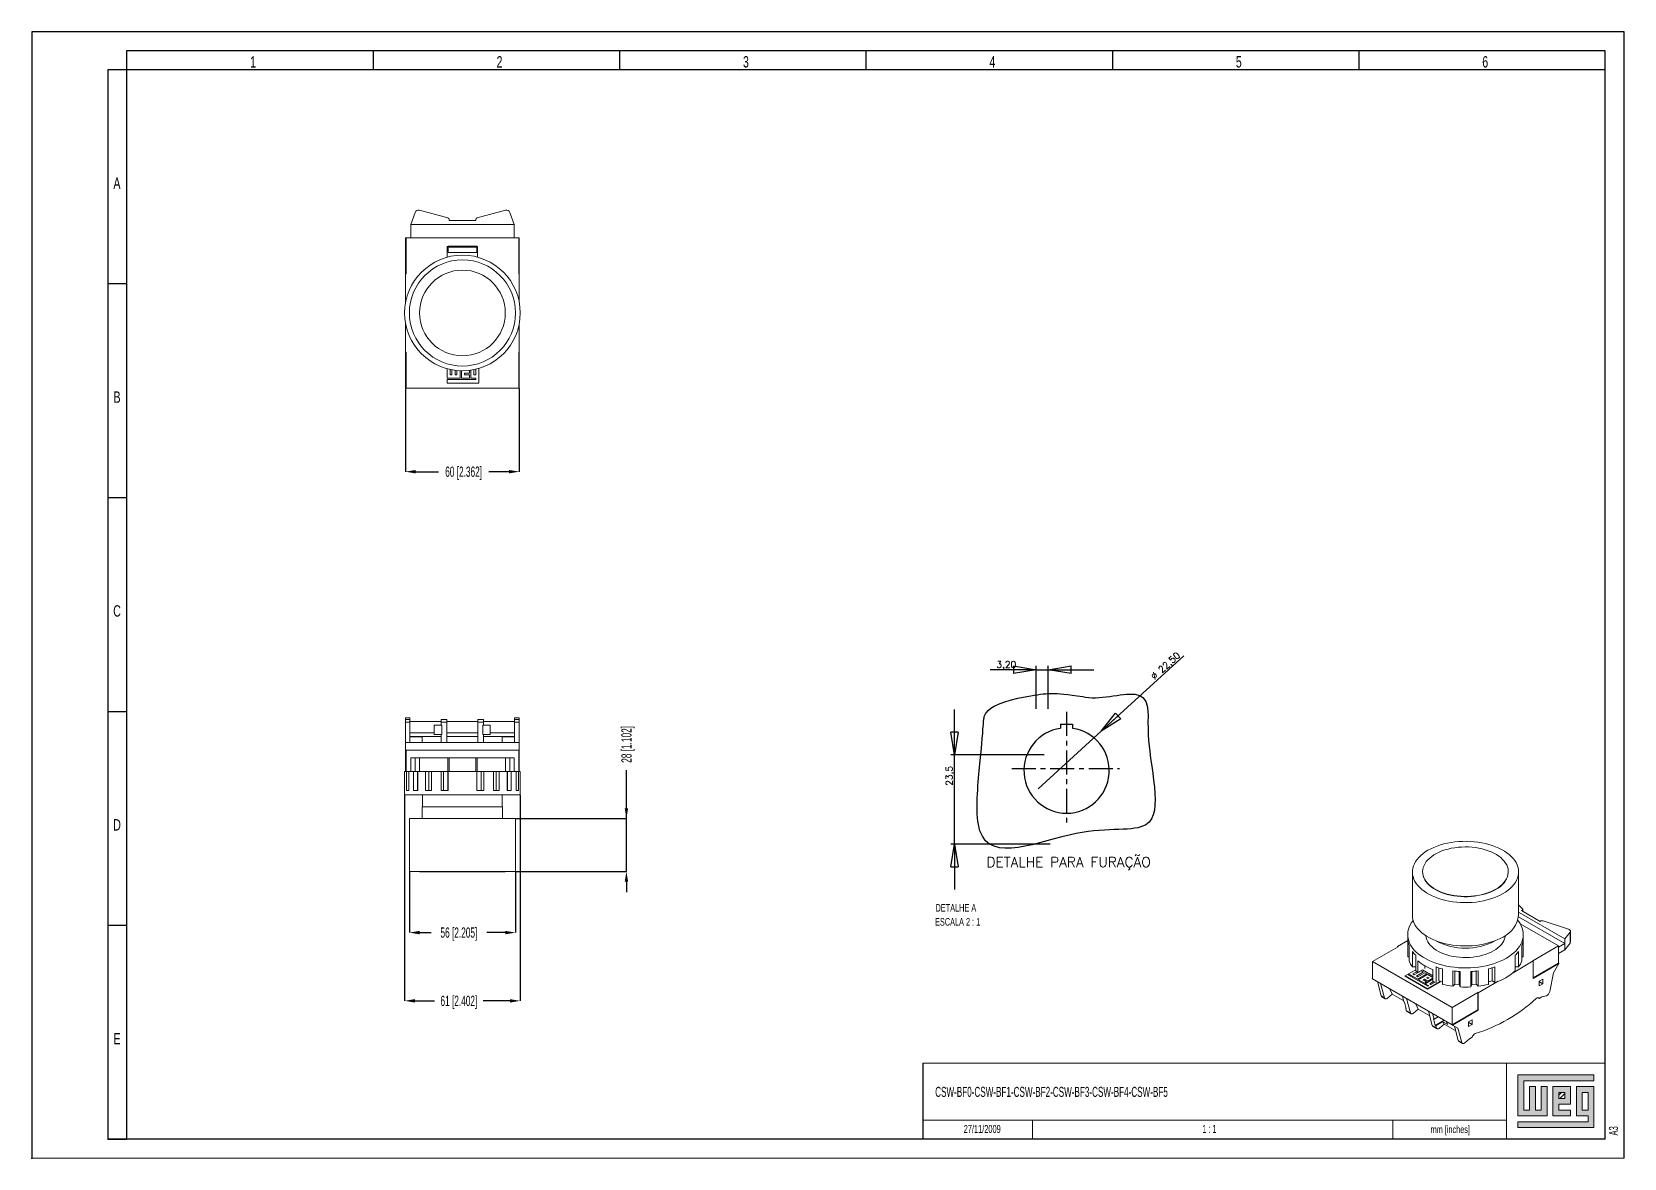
# Model space of a CAD drawing. Header units: millimetres. Extents: x -829 to 2887, y -460 to 1788.
# Drawn here: x 1888.5 to 2308.5, y 1124.6 to 1421.6 of the extents above; entities that cross this region are included whole.
import ezdxf

# ---------------------------------------------------------------- set-up
doc = ezdxf.new("R2010")
doc.units = ezdxf.units.MM
doc.linetypes.add('CENTER', pattern=[10.16, 6.35, -1.27, 1.27, -1.27])
for name, color, linetype in [('CENTRO', 7, 'CENTER'), ('FORMATO', 7, 'Continuous'), ('LEGENDA', 5, 'Continuous'), ('VISTA_EM_CORTE', 7, 'Continuous')]:
    doc.layers.add(name, color=color, linetype=linetype)
doc.styles.add('SLDTEXTSTYLE0', font='ROMANS')
doc.styles.add('SLDTEXTSTYLE1', font='TXT', dxfattribs={"width": 0.605})
doc.styles.add('SLDTEXTSTYLE4', font='TXT', dxfattribs={"width": 0.7})
doc.styles.add('SLDTEXTSTYLE5', font='TXT', dxfattribs={"width": 0.563})
doc.styles.add('SLDTEXTSTYLE6', font='TXT', dxfattribs={"width": 0.605})
doc.dimstyles.new('SLDDIMSTYLE0', dxfattribs={"dimtxt": 2.7, "dimasz": 2.7, "dimexe": 0, "dimexo": 0.0625, "dimgap": 0.675, "dimtad": 0, "dimdec": 1, "dimlfac": 2, "dimrnd": 1e-09, "dimzin": 12, "dimdsep": 46, "dimtxsty": 'SLDTEXTSTYLE1', "dimsah": 1, "dimcen": 0.09, "dimadec": 0, "dimazin": 3, "dimtfac": 1, "dimtdec": 1, "dimtofl": 0, "dimtmove": 0, "dimatfit": 3, "dimfxl": 1, "dimfrac": 2, "dimtolj": 1, "dimtzin": 12, "dimarcsym": 0})
doc.dimstyles.new('SLDDIMSTYLE1', dxfattribs={"dimtxt": 2.7, "dimasz": 2.7, "dimexe": 0, "dimexo": 0.0625, "dimgap": 0.675, "dimtad": 0, "dimdec": 1, "dimlfac": 2, "dimrnd": 1e-09, "dimzin": 12, "dimdsep": 46, "dimtxsty": 'SLDTEXTSTYLE1', "dimsah": 1, "dimcen": 0.09, "dimadec": 0, "dimazin": 3, "dimtfac": 1, "dimtdec": 1, "dimtmove": 0, "dimatfit": 0, "dimfxl": 1, "dimfrac": 2, "dimtolj": 1, "dimtzin": 12, "dimarcsym": 0})

# ---------------------------------------------------------------- blocks, each defined once
blk = doc.blocks.new('_CLOSED')
at = {"color": 0, "linetype": 'ByBlock', "lineweight": -2}
for p, q in [((-1, 0.166667), (0, 0)), ((-1, 0.166667), (-1, -0.166667)), ((0, 0), (-1, -0.166667)), ((0, 0), (-1, 0))]:
    blk.add_line(p, q, dxfattribs=at)
blk = doc.blocks.new('SW_BLOCK_DIMENSION_0')
at = {"layer": 'LEGENDA', "color": 0}
for q in [(7.42, 6.77), (-31, -28.27)]:
    blk.add_line((-14.37, -13.11), q, dxfattribs=at)
at = {"layer": 'LEGENDA', "color": 0, "xscale": 6, "yscale": 6, "rotation": 222.3625225484775}
blk.add_blockref('_CLOSED', (-14.37, -13.11, 0.1), dxfattribs=at)
at = {"layer": 'LEGENDA', "color": 0, "char_height": 1.75, "attachment_point": 1, "rotation": 42.3625, "style": 'SLDTEXTSTYLE0'}
for s, insert in [('22,50', (0.43, 3.44)), ('%%c', (-1.52, 1.67))]:
    blk.add_mtext(s, dxfattribs=dict(at, insert=insert))
blk = doc.blocks.new('SW_BLOCK_DIMENSION_1')
at = {"layer": 'LEGENDA', "color": 0}
for p, q in [((0, 8.14), (0, 20.14)), ((23.61, 8.14), (-1, 8.14)), ((0, -15.36), (0, 8.14)), ((25.21, -15.36), (-1, -15.36)), ((0, -15.36), (0, -27.36))]:
    blk.add_line(p, q, dxfattribs=at)
at = {"layer": 'LEGENDA', "color": 0, "xscale": 6, "yscale": 6}
for p, rotation in [((0, 8.14, 0.1), 270.0000000000004), ((0, -15.36, 0.1), 90.0000000000004)]:
    blk.add_blockref('_CLOSED', p, dxfattribs=dict(at, rotation=rotation))
at = {"layer": 'LEGENDA', "color": 0, "insert": (-2.26, 0), "char_height": 1.75, "attachment_point": 1, "rotation": 90, "style": 'SLDTEXTSTYLE0'}
blk.add_mtext('23,5', dxfattribs=at)
blk = doc.blocks.new('SW_BLOCK_DIMENSION_2')
at = {"layer": 'LEGENDA', "color": 0}
for p, q in [((10.51, 0), (-1.59, 0)), ((10.51, -10.3), (10.51, 1)), ((10.51, 0), (13.71, 0)), ((13.71, -10.3), (13.71, 1)), ((13.71, 0), (25.71, 0))]:
    blk.add_line(p, q, dxfattribs=at)
at = {"layer": 'LEGENDA', "color": 0, "xscale": 6, "yscale": 6}
blk.add_blockref('_CLOSED', (10.51, 0, 0.1), dxfattribs=at)
at = {"layer": 'LEGENDA', "color": 0, "xscale": 6, "yscale": 6, "rotation": 180.0000000000004}
blk.add_blockref('_CLOSED', (13.71, 0, 0.1), dxfattribs=at)
at = {"layer": 'LEGENDA', "color": 0, "insert": (0, 2.26), "char_height": 1.75, "attachment_point": 1, "style": 'SLDTEXTSTYLE0'}
blk.add_mtext('3,20', dxfattribs=at)
blk = doc.blocks.new('Furação Painel')
at = {"layer": 'CENTRO'}
for p, q in [((-0.04, 14.96), (-0.04, -15.01)), ((-14.52, -0.02), (13.95, -0.02))]:
    blk.add_line(p, q, dxfattribs=at)
at = {"layer": 'VISTA_EM_CORTE'}
for p, q in [((-1.64, 11.73), (1.56, 11.73)), ((-1.64, 11.73), (-1.64, 10.62)), ((1.56, 11.73), (1.56, 10.62))]:
    blk.add_line(p, q, dxfattribs=at)
blk.add_arc((-0.04, -0.52), 11.25, 98.1765, 81.8235, dxfattribs=at)
blk.add_open_spline([(4.21, 19.01), (8.19, 17.9), (22.57, 22.55), (19.78, 5.09), (28.58, -18.9), (3.42, -13.87), (-25.67, -27.9), (-21.45, 16.17), (-22.07, 11.7), (-21.77, 13.8), (-21.16, 15.64), (-17.32, 17.85), (-10.49, 19.01)], degree=3, knots=[0.0852435, 0.0852435, 0.0852435, 0.0852435, 0.1454003, 0.2197234, 0.395722, 0.5034336, 0.6282318, 0.6840432, 0.8592354, 0.8592354, 0.8973439, 1, 1, 1, 1], dxfattribs=at)
blk.add_open_spline([(-10.49, 19.01), (-4.82, 19.98), (-3.97, 20.17), (4.21, 19.01)], degree=3, dxfattribs=at)
at = {"layer": 'LEGENDA'}
for name, p in [('SW_BLOCK_DIMENSION_0', (23.49, 22.94)), ('SW_BLOCK_DIMENSION_2', (-18.58, 26.06)), ('SW_BLOCK_DIMENSION_1', (-29.61, -4.54))]:
    blk.add_blockref(name, p, dxfattribs=at)
at = {"layer": 'VISTA_EM_CORTE', "insert": (0.5, -23.33), "char_height": 2.6458, "attachment_point": 2, "style": 'SLDTEXTSTYLE0'}
blk.add_mtext('DETALHE PARA FURAÇÃO', dxfattribs=at)
blk = doc.blocks.new('SW_NOTE_0')
at = {"color": 0, "linetype": 'Continuous', "lineweight": 0, "attachment_point": 2, "style": 'SLDTEXTSTYLE1'}
for s, insert, char_height in [('DETALHE A', (8.52, 2.57), 1.995), ('ESCALA 2 : 1', (8.98, -1.13), 1.9951)]:
    blk.add_mtext(s, dxfattribs=dict(at, insert=insert, char_height=char_height))
blk = doc.blocks.new('Espessura 5_5mm Furação Painel')
at = {"layer": 'LEGENDA', "color": 7}
blk.add_blockref('SW_NOTE_0', (-14.1, 15.87), dxfattribs=at)
blk = doc.blocks.new('*D89')
at = {"color": 0, "linetype": 'Continuous', "lineweight": -2}
for p, q in [((1987.04, 1327.59), (1987.04, 1305.65)), ((2017.04, 1327.59), (2017.04, 1305.65)), ((1989.74, 1305.65), (1995.68, 1305.65)), ((2014.34, 1305.65), (2009.02, 1305.65))]:
    blk.add_line(p, q, dxfattribs=at)
at = {"color": 0}
for points in [[(1989.74, 1306.1), (1989.74, 1305.2), (1987.04, 1305.65)], [(2014.34, 1305.2), (2014.34, 1306.1), (2017.04, 1305.65)]]:
    blk.add_solid(points, dxfattribs=at)
at = {"layer": 'Defpoints', "color": 0}
for p in [(1987.04, 1327.65), (2017.04, 1327.65), (2017.04, 1305.65)]:
    blk.add_point(p, dxfattribs=at)
at = {"color": 0, "lineweight": 0, "insert": (2002.35, 1307), "char_height": 2.7, "attachment_point": 2, "style": 'SLDTEXTSTYLE1'}
blk.add_mtext('\\A1;60 [2.362]', dxfattribs=at)
blk = doc.blocks.new('*D90')
at = {"color": 0, "linetype": 'Continuous', "lineweight": -2}
for p, q in [((1986.79, 1220.35), (1986.79, 1166.11)), ((2017.29, 1220.35), (2017.29, 1166.11)), ((1989.49, 1166.11), (1994.7, 1166.11)), ((2014.59, 1166.11), (2007.5, 1166.11))]:
    blk.add_line(p, q, dxfattribs=at)
at = {"color": 0}
for points in [[(1989.49, 1166.56), (1989.49, 1165.66), (1986.79, 1166.11)], [(2014.59, 1165.66), (2014.59, 1166.56), (2017.29, 1166.11)]]:
    blk.add_solid(points, dxfattribs=at)
at = {"layer": 'Defpoints', "color": 0}
for p in [(1986.79, 1220.41), (2017.29, 1220.41), (2017.29, 1166.11)]:
    blk.add_point(p, dxfattribs=at)
at = {"color": 0, "lineweight": 0, "insert": (2001.1, 1167.46), "char_height": 2.7, "attachment_point": 2, "style": 'SLDTEXTSTYLE1'}
blk.add_mtext('\\A1;61 [2.402]', dxfattribs=at)
blk = doc.blocks.new('*D91')
at = {"color": 0, "linetype": 'Continuous', "lineweight": -2}
for p, q in [((1988.04, 1200.15), (1988.04, 1184.11)), ((2016.04, 1200.15), (2016.04, 1184.11)), ((1990.74, 1184.11), (1993.76, 1184.11)), ((2013.34, 1184.11), (2008.45, 1184.11))]:
    blk.add_line(p, q, dxfattribs=at)
at = {"color": 0}
for points in [[(1990.74, 1184.56), (1990.74, 1183.66), (1988.04, 1184.11)], [(2013.34, 1183.66), (2013.34, 1184.56), (2016.04, 1184.11)]]:
    blk.add_solid(points, dxfattribs=at)
at = {"layer": 'Defpoints', "color": 0}
for p in [(1988.04, 1200.21), (2016.04, 1200.21), (1988.04, 1184.11)]:
    blk.add_point(p, dxfattribs=at)
at = {"color": 0, "lineweight": 0, "insert": (2001.1, 1185.46), "char_height": 2.7, "attachment_point": 2, "style": 'SLDTEXTSTYLE1'}
blk.add_mtext('\\A1;56 [2.205]', dxfattribs=at)
blk = doc.blocks.new('*D92')
at = {"color": 0, "linetype": 'Continuous', "lineweight": -2}
for p, q in [((2045.29, 1214.21), (2045.29, 1226.94)), ((2045.29, 1216.91), (2045.29, 1219.61)), ((2016.1, 1214.21), (2045.29, 1214.21)), ((2045.29, 1200.21), (2045.29, 1214.21)), ((2016.1, 1200.21), (2045.29, 1200.21)), ((2045.29, 1197.51), (2045.29, 1194.81))]:
    blk.add_line(p, q, dxfattribs=at)
at = {"color": 0}
for points in [[(2044.84, 1216.91), (2045.74, 1216.91), (2045.29, 1214.21)], [(2045.74, 1197.51), (2044.84, 1197.51), (2045.29, 1200.21)]]:
    blk.add_solid(points, dxfattribs=at)
at = {"layer": 'Defpoints', "color": 0}
for p in [(2016.04, 1214.21), (2045.29, 1214.21), (2016.04, 1200.21)]:
    blk.add_point(p, dxfattribs=at)
at = {"color": 0, "lineweight": 0, "insert": (2043.94, 1233.74), "char_height": 2.7, "attachment_point": 2, "rotation": 90, "style": 'SLDTEXTSTYLE1'}
blk.add_mtext('\\A1;28 [1.102]', dxfattribs=at)

msp = doc.modelspace()

# ---------------------------------------------------------------- hatches: boundary and pattern name
at = {"linetype": 'Continuous'}
msp.add_hatch(color=7, dxfattribs=at).paths.add_polyline_path([(2280.449, 1146.562), (2280.449, 1135.782), (2288.149, 1135.782), (2288.149, 1143.482), (2286.609, 1143.482), (2286.609, 1137.322), (2285.069, 1137.322), (2285.069, 1143.482), (2283.529, 1143.482), (2283.529, 1137.322), (2281.989, 1137.322), (2281.989, 1145.022), (2300.469, 1145.022), (2300.469, 1146.562)], flags=0)
h = msp.add_hatch(color=7, dxfattribs=at)
h.paths.add_polyline_path([(2280.449, 1132.702), (2300.469, 1132.702), (2300.469, 1143.482), (2295.849, 1143.482), (2295.849, 1135.782), (2298.929, 1135.782), (2298.929, 1134.242), (2280.449, 1134.242)], flags=0)
h.paths.add_polyline_path([(2297.389, 1141.942), (2298.929, 1141.942), (2298.929, 1137.322), (2297.389, 1137.322)], flags=0)
h = msp.add_hatch(color=7, dxfattribs=at)
h.paths.add_polyline_path([(2294.309, 1137.322), (2291.229, 1137.322), (2291.229, 1138.862), (2294.309, 1138.862), (2294.309, 1143.482), (2289.689, 1143.482), (2289.689, 1135.782), (2294.309, 1135.782)], flags=0)
h.paths.add_polyline_path([(2292.769, 1140.402), (2291.229, 1140.402), (2291.229, 1141.942), (2292.769, 1141.942)], flags=0)
h = msp.add_hatch(dxfattribs=at)
h.set_pattern_fill('ANSI31', color=8, scale=0.25, style=0)
h.set_pattern_definition([(45, (1888.45935, 1124.6324), (-0.561266, 0.561266), [])])
h.paths.add_polyline_path([(2292.769, 1140.402), (2291.229, 1140.402), (2291.229, 1141.942), (2292.769, 1141.942)], flags=0)

# ---------------------------------------------------------------- linework, layer by layer
at = {"color": 7, "linetype": 'Continuous', "lineweight": 15}
for p, q in [((1989.534, 1373.99), (1988.392, 1370.851)), ((1998.171, 1372.621), (1990.733, 1374.614)), ((2013.351, 1374.614), (2005.913, 1372.621)), ((2015.692, 1370.851), (2014.549, 1373.99)), ((1988.392, 1370.851), (2015.692, 1370.851)), ((1988.392, 1367.351), (1988.392, 1370.851)), ((1988.392, 1370.851), (1988.392, 1370.851)), ((1998.542, 1371.851), (1998.542, 1372.138)), ((2005.542, 1371.851), (1998.542, 1371.851)), ((2005.542, 1372.138), (2005.542, 1371.851)), ((2015.692, 1370.851), (2015.692, 1367.351)), ((1987.192, 1367.351), (1987.042, 1367.351)), ((1987.042, 1357.801), (1987.042, 1367.351)), ((2016.892, 1367.351), (1987.192, 1367.351)), ((1987.192, 1367.351), (1987.192, 1357.801)), ((2005.842, 1365.101), (1998.242, 1365.101)), ((1998.292, 1365.076), (1998.292, 1365)), ((2005.792, 1365.076), (1998.292, 1365.076)), ((1998.292, 1365), (2005.792, 1365)), ((1998.292, 1364.859), (1998.292, 1365)), ((2005.792, 1365.076), (2005.792, 1365)), ((2005.792, 1365), (2005.792, 1364.859)), ((2016.892, 1357.801), (2016.892, 1367.351)), ((2017.042, 1367.351), (2016.892, 1367.351)), ((2017.042, 1367.351), (2017.042, 1357.801)), ((1998.042, 1364.901), (1998.042, 1362.217)), ((2005.792, 1364.859), (1998.292, 1364.859)), ((1998.292, 1364.859), (1998.292, 1363.417)), ((2005.792, 1363.417), (1998.292, 1363.417)), ((2005.792, 1364.859), (2005.792, 1363.417)), ((2006.042, 1362.217), (2006.042, 1364.901)), ((1987.192, 1357.801), (1987.042, 1357.801)), ((1987.042, 1350.251), (1987.042, 1357.801)), ((2017.042, 1357.801), (2016.892, 1357.801)), ((2017.042, 1357.801), (2017.042, 1350.251)), ((1987.042, 1337.201), (1987.042, 1344.751)), ((2017.042, 1344.751), (2017.042, 1337.201)), ((1987.042, 1337.201), (1987.192, 1337.201)), ((1987.042, 1327.651), (1987.042, 1337.201)), ((1987.192, 1337.201), (1987.192, 1327.651)), ((2016.892, 1337.201), (2017.042, 1337.201)), ((2016.892, 1327.651), (2016.892, 1337.201)), ((2017.042, 1337.201), (2017.042, 1327.651)), ((1997.966, 1332.806), (1997.966, 1330.323)), ((1998.793, 1331.149), (1998.793, 1332.602)), ((1999.267, 1332.506), (1999.267, 1331.149)), ((2000.095, 1331.149), (2000.095, 1332.376)), ((2000.563, 1332.323), (2000.563, 1331.149)), ((2001.398, 1330.323), (2001.398, 1332.265)), ((2001.747, 1332.254), (2001.747, 1330.323)), ((2002.575, 1331.63), (2003.886, 1331.63)), ((2002.575, 1331.149), (2002.575, 1331.63)), ((2003.886, 1331.63), (2003.886, 1332.363)), ((2004.228, 1332.409), (2004.228, 1330.323)), ((2005.062, 1332.553), (2005.062, 1331.149)), ((2005.528, 1331.149), (2005.528, 1332.655)), ((2006.358, 1329.022), (2006.358, 1332.875)), ((1987.192, 1327.651), (1987.042, 1327.651)), ((1987.192, 1327.651), (2016.892, 1327.651)), ((1997.966, 1330.323), (2001.398, 1330.323)), ((2005.528, 1329.966), (1997.966, 1329.966)), ((1997.966, 1329.966), (1997.966, 1329.022)), ((1997.966, 1329.022), (2006.358, 1329.022)), ((1999.267, 1331.149), (1998.793, 1331.149)), ((2000.563, 1331.149), (2000.095, 1331.149)), ((2001.747, 1330.323), (2003.886, 1330.323)), ((2003.886, 1331.149), (2002.575, 1331.149)), ((2003.886, 1330.323), (2003.886, 1331.149)), ((2004.228, 1330.323), (2005.528, 1330.323)), ((2005.062, 1331.149), (2005.528, 1331.149)), ((2005.528, 1330.323), (2005.528, 1329.966)), ((2017.042, 1327.651), (2016.892, 1327.651)), ((1988.192, 1240.713), (1987.042, 1240.713)), ((1987.042, 1240.3), (1987.042, 1240.713)), ((1988.192, 1240.3), (1987.042, 1240.3)), ((1987.042, 1239.559), (1987.042, 1240.3)), ((1988.192, 1239.559), (1987.042, 1239.559)), ((1987.042, 1239.559), (1987.042, 1234.213)), ((1988.192, 1240.3), (1988.192, 1240.713)), ((1988.192, 1240.3), (1988.192, 1239.559)), ((1988.192, 1239.813), (1996.392, 1239.813)), ((1988.192, 1234.213), (1988.192, 1239.559)), ((1997.892, 1240.3), (1996.392, 1240.3)), ((1996.392, 1239.559), (1996.392, 1240.3)), ((1996.392, 1239.559), (1996.392, 1238.813)), ((1997.892, 1239.559), (1996.392, 1239.559)), ((1997.892, 1240.3), (1997.892, 1239.559)), ((1997.892, 1239.813), (2006.092, 1239.813)), ((1997.892, 1234.213), (1997.892, 1239.559)), ((2007.592, 1240.3), (2006.092, 1240.3)), ((2006.092, 1239.559), (2006.092, 1240.3)), ((2006.092, 1239.559), (2006.092, 1234.213)), ((2007.592, 1239.559), (2006.092, 1239.559)), ((2007.592, 1240.3), (2007.592, 1239.559)), ((2007.592, 1239.813), (2015.792, 1239.813)), ((2007.592, 1238.813), (2007.592, 1239.559)), ((2017.042, 1240.713), (2015.792, 1240.713)), ((2015.792, 1240.713), (2015.792, 1240.3)), ((2017.042, 1240.3), (2015.792, 1240.3)), ((2015.792, 1239.559), (2015.792, 1240.3)), ((2015.792, 1239.559), (2015.792, 1234.213)), ((2017.042, 1239.559), (2015.792, 1239.559)), ((2017.042, 1240.713), (2017.042, 1240.3)), ((2017.042, 1240.3), (2017.042, 1239.559)), ((2017.042, 1234.213), (2017.042, 1239.559)), ((1988.192, 1236.813), (1994.592, 1236.813)), ((1988.192, 1235.813), (1996.392, 1235.813)), ((1991.442, 1235.713), (1988.192, 1235.713)), ((1991.442, 1234.213), (1991.442, 1235.713)), ((1994.592, 1236.813), (1994.592, 1238.813)), ((1994.592, 1238.813), (1996.392, 1238.813)), ((1994.592, 1236.313), (1994.592, 1236.813)), ((1996.392, 1236.313), (1994.592, 1236.313)), ((1996.392, 1238.813), (1996.592, 1238.813)), ((1996.392, 1236.313), (1996.392, 1234.213)), ((1996.592, 1236.313), (1996.392, 1236.313)), ((1996.592, 1238.813), (1996.592, 1236.313)), ((1997.892, 1236.813), (2006.092, 1236.813)), ((1997.892, 1235.813), (2006.092, 1235.813)), ((2007.392, 1238.813), (2007.592, 1238.813)), ((2007.392, 1236.313), (2007.392, 1238.813)), ((2007.592, 1236.313), (2007.392, 1236.313)), ((2007.592, 1238.813), (2009.392, 1238.813)), ((2007.592, 1234.213), (2007.592, 1236.313)), ((2009.392, 1236.313), (2007.592, 1236.313)), ((2007.592, 1235.813), (2015.792, 1235.813)), ((2009.392, 1238.813), (2009.392, 1236.813)), ((2009.392, 1236.813), (2009.392, 1236.313)), ((2009.392, 1236.813), (2015.792, 1236.813)), ((2015.792, 1235.713), (2012.542, 1235.713)), ((2012.542, 1235.713), (2012.542, 1234.213)), ((1987.042, 1234.213), (1988.192, 1234.213)), ((1987.042, 1232.213), (1987.042, 1234.213)), ((1987.192, 1232.213), (1987.042, 1232.213)), ((1987.042, 1226.613), (1987.042, 1232.213)), ((2016.892, 1232.213), (1987.192, 1232.213)), ((1987.192, 1232.213), (1987.192, 1226.613)), ((1988.192, 1234.213), (1996.392, 1234.213)), ((1996.392, 1234.213), (1997.892, 1234.213)), ((1997.892, 1234.213), (2006.092, 1234.213)), ((2006.092, 1234.213), (2007.592, 1234.213)), ((2007.592, 1234.213), (2015.792, 1234.213)), ((2015.792, 1234.213), (2017.042, 1234.213)), ((2017.042, 1232.213), (2016.892, 1232.213)), ((2016.892, 1232.213), (2016.892, 1226.613)), ((2017.042, 1234.213), (2017.042, 1232.213)), ((2017.042, 1232.213), (2017.042, 1226.613)), ((1986.792, 1226.613), (1986.792, 1220.413)), ((1987.042, 1226.613), (1986.792, 1226.613)), ((1987.192, 1226.613), (1987.042, 1226.613)), ((1988.392, 1226.613), (1987.192, 1226.613)), ((1987.272, 1221.613), (1987.272, 1226.613)), ((1987.861, 1221.613), (1987.861, 1226.613)), ((1988.392, 1230.213), (1988.392, 1228.213)), ((1989.534, 1230.213), (1988.392, 1230.213)), ((1988.392, 1228.213), (1988.392, 1230.213)), ((1988.392, 1230.213), (1988.392, 1230.213)), ((1988.392, 1228.213), (1988.392, 1226.613)), ((1988.392, 1228.213), (1988.392, 1228.213)), ((1989.534, 1226.613), (1988.392, 1226.613)), ((1989.168, 1221.613), (1989.168, 1226.613)), ((1989.534, 1230.213), (1989.534, 1226.613)), ((1990.733, 1230.213), (1989.534, 1230.213)), ((1990.733, 1226.613), (1989.534, 1226.613)), ((1990.161, 1221.613), (1990.161, 1226.613)), ((1990.289, 1221.613), (1990.289, 1226.613)), ((1990.733, 1230.213), (1990.733, 1226.613)), ((1998.171, 1230.213), (1990.733, 1230.213)), ((1998.171, 1226.613), (1990.733, 1226.613)), ((1992.325, 1221.613), (1992.325, 1226.613)), ((1993.181, 1221.613), (1993.181, 1226.613)), ((1993.867, 1221.613), (1993.867, 1226.613)), ((1996.432, 1221.613), (1996.432, 1226.613)), ((1997.068, 1221.613), (1997.068, 1226.613)), ((1998.171, 1230.213), (1998.171, 1226.613)), ((1998.542, 1230.213), (1998.171, 1230.213)), ((1998.542, 1226.613), (1998.171, 1226.613)), ((1998.209, 1221.613), (1998.209, 1226.613)), ((1998.245, 1221.613), (1998.245, 1226.613)), ((1998.542, 1230.213), (1998.542, 1226.613)), ((2005.542, 1230.213), (1998.542, 1230.213)), ((2005.542, 1226.613), (1998.542, 1226.613)), ((2005.542, 1230.213), (2005.542, 1226.613)), ((2005.913, 1230.213), (2005.542, 1230.213)), ((2005.913, 1226.613), (2005.542, 1226.613)), ((2005.839, 1221.613), (2005.839, 1226.613)), ((2005.875, 1221.613), (2005.875, 1226.613)), ((2005.913, 1230.213), (2005.913, 1226.613)), ((2013.351, 1230.213), (2005.913, 1230.213)), ((2013.351, 1226.613), (2005.913, 1226.613)), ((2007.016, 1221.613), (2007.016, 1226.613)), ((2007.652, 1221.613), (2007.652, 1226.613)), ((2010.217, 1221.613), (2010.217, 1226.613)), ((2010.903, 1221.613), (2010.903, 1226.613)), ((2011.759, 1221.613), (2011.759, 1226.613)), ((2013.351, 1230.213), (2013.351, 1226.613)), ((2014.549, 1230.213), (2013.351, 1230.213)), ((2014.549, 1226.613), (2013.351, 1226.613)), ((2013.795, 1221.613), (2013.795, 1226.613)), ((2013.923, 1221.613), (2013.923, 1226.613)), ((2014.549, 1230.213), (2014.549, 1226.613)), ((2015.692, 1230.213), (2014.549, 1230.213)), ((2015.692, 1226.613), (2014.549, 1226.613)), ((2014.916, 1221.613), (2014.916, 1226.613)), ((2015.692, 1228.213), (2015.692, 1230.213)), ((2015.692, 1228.213), (2015.692, 1226.613)), ((2016.892, 1226.613), (2015.692, 1226.613)), ((2016.223, 1221.613), (2016.223, 1226.613)), ((2016.812, 1221.613), (2016.812, 1226.613)), ((2017.042, 1226.613), (2016.892, 1226.613)), ((2017.292, 1226.613), (2017.042, 1226.613)), ((2017.292, 1220.413), (2017.292, 1226.613)), ((2017.292, 1220.413), (1986.792, 1220.413)), ((1987.272, 1221.613), (1987.861, 1221.613)), ((1989.168, 1221.613), (1990.289, 1221.613)), ((1991.542, 1220.413), (1991.542, 1217.313)), ((1992.325, 1221.613), (1993.867, 1221.613)), ((1996.432, 1221.613), (1998.245, 1221.613)), ((2005.839, 1221.613), (2007.652, 1221.613)), ((2010.217, 1221.613), (2011.759, 1221.613)), ((2012.542, 1217.313), (2012.542, 1220.413)), ((2013.795, 1221.613), (2014.916, 1221.613)), ((2016.223, 1221.613), (2016.812, 1221.613)), ((1988.042, 1214.213), (1988.042, 1200.213)), ((1988.042, 1214.213), (2016.042, 1214.213)), ((1991.442, 1217.313), (1991.442, 1214.213)), ((1991.442, 1217.313), (2012.642, 1217.313)), ((2012.642, 1214.213), (2012.642, 1217.313)), ((2016.042, 1200.213), (2016.042, 1214.213)), ((1988.042, 1200.213), (2016.042, 1200.213)), ((1990.742, 1200.213), (1990.742, 1200.113)), ((1990.742, 1200.113), (2013.342, 1200.113)), ((2013.342, 1200.113), (2013.342, 1200.213)), ((2252.606, 1200.093), (2252.607, 1188.662)), ((2255.306, 1200.175), (2255.306, 1200.093)), ((2277.906, 1200.094), (2277.906, 1200.176)), ((2280.607, 1188.664), (2280.606, 1200.094)), ((2281.634, 1190.375), (2280.606, 1191.402)), ((2280.607, 1189.523), (2292.77, 1182.499)), ((2281.351, 1189.909), (2281.554, 1190.026)), ((2286.301, 1187.051), (2281.351, 1189.909)), ((2281.701, 1189.707), (2281.701, 1190.23)), ((2280.586, 1188.228), (2292.77, 1181.193)), ((2291.144, 1180.58), (2281.067, 1186.399)), ((2286.504, 1187.168), (2286.301, 1187.051)), ((2293.776, 1184.991), (2287.107, 1187.214)), ((2294.276, 1181.552), (2294.276, 1184.491)), ((2248.824, 1180.396), (2242.07, 1176.497)), ((2248.717, 1180.458), (2251.357, 1181.982)), ((2248.717, 1180.458), (2248.824, 1180.396)), ((2248.717, 1180.335), (2248.717, 1180.458)), ((2251.357, 1183.6), (2251.357, 1178.538)), ((2251.425, 1181.79), (2251.425, 1177.708)), ((2251.723, 1180.703), (2251.723, 1176.62)), ((2281.49, 1180.703), (2281.491, 1176.62)), ((2281.789, 1181.79), (2281.789, 1177.708)), ((2281.857, 1178.539), (2281.857, 1183.602)), ((2284.391, 1176.681), (2291.144, 1180.58)), ((2292.77, 1181.193), (2291.144, 1180.254)), ((2291.144, 1176.008), (2291.144, 1180.58)), ((2292.77, 1182.499), (2294.182, 1184.247)), ((2292.77, 1181.193), (2292.77, 1182.499)), ((2292.77, 1181.193), (2292.771, 1179.56)), ((2292.771, 1179.56), (2294.182, 1181.308)), ((2294.182, 1181.308), (2294.182, 1184.247)), ((2242.07, 1176.497), (2263.07, 1164.372)), ((2242.07, 1171.925), (2242.07, 1176.497)), ((2251.425, 1177.708), (2251.723, 1177.674)), ((2252.613, 1179.122), (2252.613, 1175.039)), ((2253.478, 1178.141), (2253.478, 1174.067)), ((2254.026, 1176.623), (2254.027, 1173.562)), ((2284.497, 1176.62), (2279.158, 1173.537)), ((2279.735, 1178.141), (2279.735, 1174.059)), ((2280.601, 1179.122), (2280.601, 1175.039)), ((2281.491, 1177.674), (2281.789, 1177.708)), ((2284.497, 1176.62), (2284.391, 1176.681)), ((2284.497, 1172.048), (2284.497, 1176.62)), ((2284.497, 1172.17), (2291.144, 1176.008)), ((2292.771, 1179.56), (2291.144, 1178.621)), ((2291.25, 1175.947), (2291.144, 1176.008)), ((2241.964, 1171.986), (2242.07, 1172.048)), ((2242.07, 1171.925), (2241.964, 1171.986)), ((2242.07, 1171.925), (2263.07, 1159.8)), ((2251.325, 1173.052), (2250.657, 1172.667)), ((2250.657, 1172.667), (2250.657, 1172.658)), ((2250.657, 1172.667), (2256.591, 1169.24)), ((2250.657, 1172.658), (2256.591, 1169.232)), ((2256.672, 1169.964), (2251.325, 1173.052)), ((2253.478, 1174.295), (2251.577, 1173.198)), ((2251.577, 1173.198), (2254.004, 1171.796)), ((2251.577, 1173.198), (2251.577, 1173.189)), ((2251.577, 1173.189), (2254.004, 1171.788)), ((2252.613, 1175.039), (2253.478, 1175.101)), ((2252.746, 1173.197), (2253.773, 1173.79)), ((2253.082, 1173.004), (2252.746, 1173.197)), ((2252.753, 1173.193), (2253.773, 1173.782)), ((2254.924, 1174.068), (2253.082, 1173.004)), ((2253.667, 1172.666), (2255.51, 1173.73)), ((2253.998, 1172.475), (2253.667, 1172.666)), ((2253.674, 1172.662), (2255.51, 1173.721)), ((2255.841, 1173.539), (2253.998, 1172.475)), ((2254.004, 1171.796), (2256.431, 1173.198)), ((2254.004, 1171.788), (2256.431, 1173.19)), ((2254.027, 1173.562), (2255.236, 1174.26)), ((2256.678, 1173.055), (2254.251, 1171.654)), ((2255.51, 1173.73), (2254.924, 1174.068)), ((2255.236, 1174.268), (2257.986, 1172.68)), ((2255.236, 1174.26), (2257.986, 1172.672)), ((2255.421, 1171.653), (2255.761, 1171.849)), ((2255.428, 1171.649), (2255.761, 1171.841)), ((2255.51, 1173.73), (2255.51, 1173.721)), ((2255.761, 1171.849), (2256.687, 1171.314)), ((2255.761, 1171.849), (2255.761, 1171.841)), ((2255.761, 1171.841), (2256.687, 1171.306)), ((2256.431, 1173.198), (2255.841, 1173.539)), ((2255.865, 1175.35), (2255.865, 1174.631)), ((2256.681, 1172.381), (2256.34, 1172.184)), ((2256.34, 1172.184), (2256.669, 1171.994)), ((2256.681, 1172.373), (2256.347, 1172.18)), ((2256.431, 1173.198), (2256.431, 1173.19)), ((2256.669, 1171.994), (2257.011, 1172.191)), ((2257.986, 1172.3), (2256.678, 1173.055)), ((2257.011, 1172.191), (2256.681, 1172.381)), ((2256.681, 1172.381), (2256.681, 1172.373)), ((2257.004, 1172.187), (2256.681, 1172.373)), ((2256.687, 1171.314), (2257.986, 1172.064)), ((2256.687, 1171.306), (2257.986, 1172.056)), ((2257.986, 1174.337), (2257.986, 1171.283)), ((2258.847, 1175.041), (2258.847, 1170.967)), ((2259.602, 1174.8), (2259.602, 1171.366)), ((2260.546, 1174.541), (2260.546, 1170.459)), ((2263.284, 1174.028), (2263.284, 1169.945)), ((2263.784, 1173.968), (2263.785, 1170.467)), ((2264.97, 1173.867), (2264.97, 1170.358)), ((2265.166, 1173.855), (2265.167, 1169.773)), ((2268.046, 1173.855), (2268.046, 1169.773)), ((2268.243, 1173.867), (2268.243, 1170.358)), ((2269.428, 1173.968), (2269.428, 1170.467)), ((2269.928, 1174.028), (2269.929, 1169.945)), ((2272.667, 1174.541), (2272.667, 1170.459)), ((2273.61, 1174.8), (2273.61, 1171.365)), ((2274.365, 1175.041), (2274.365, 1170.959)), ((2279.735, 1175.101), (2280.601, 1175.039)), ((2291.25, 1175.947), (2284.497, 1172.048)), ((2287.007, 1171.864), (2286.053, 1171.313)), ((2287.007, 1171.864), (2287.007, 1170.639)), ((2289.836, 1173.497), (2288.823, 1168.547)), ((2289.836, 1173.497), (2291.25, 1175.947)), ((2243.379, 1171.17), (2244.392, 1167.39)), ((2244.192, 1170.7), (2245.205, 1166.92)), ((2247.268, 1167.904), (2246.071, 1166.843)), ((2247.268, 1167.904), (2246.545, 1169.341)), ((2247.268, 1167.904), (2250.313, 1166.146)), ((2254.004, 1171.796), (2254.004, 1171.788)), ((2254.251, 1171.654), (2255.763, 1170.78)), ((2254.251, 1171.654), (2254.251, 1171.646)), ((2254.251, 1171.646), (2255.763, 1170.772)), ((2256.348, 1171.118), (2255.421, 1171.653)), ((2255.763, 1170.78), (2256.348, 1171.118)), ((2255.763, 1170.772), (2256.348, 1171.11)), ((2255.763, 1170.78), (2255.763, 1170.772)), ((2257.986, 1171.785), (2256.005, 1170.641)), ((2256.005, 1170.641), (2256.924, 1170.11)), ((2256.005, 1170.641), (2256.005, 1170.633)), ((2256.005, 1170.633), (2256.917, 1170.106)), ((2256.348, 1171.118), (2256.348, 1171.11)), ((2256.591, 1169.24), (2259.938, 1171.173)), ((2256.591, 1169.232), (2259.938, 1171.165)), ((2256.591, 1169.24), (2256.591, 1169.232)), ((2256.924, 1170.11), (2256.672, 1169.964)), ((2256.687, 1171.314), (2256.687, 1171.306)), ((2258.172, 1171.211), (2257.179, 1170.638)), ((2257.179, 1170.638), (2257.509, 1170.447)), ((2258.172, 1171.203), (2257.186, 1170.634)), ((2257.509, 1170.447), (2258.574, 1171.062)), ((2259.938, 1171.173), (2259.596, 1171.37)), ((2259.607, 1171.364), (2260.546, 1171.088)), ((2259.938, 1171.173), (2259.938, 1171.165)), ((2263.07, 1164.372), (2269.823, 1168.271)), ((2263.284, 1169.945), (2263.785, 1170.467)), ((2263.785, 1170.467), (2264.97, 1170.358)), ((2264.97, 1170.358), (2265.167, 1169.773)), ((2268.046, 1169.773), (2268.243, 1170.358)), ((2268.243, 1170.358), (2269.428, 1170.467)), ((2269.428, 1170.467), (2269.929, 1169.945)), ((2269.823, 1168.271), (2269.929, 1168.21)), ((2269.824, 1163.699), (2269.823, 1168.271)), ((2275.268, 1171.292), (2269.929, 1168.21)), ((2269.929, 1168.21), (2269.93, 1163.637)), ((2272.667, 1171.088), (2273.61, 1171.365)), ((2273.61, 1171.365), (2274.365, 1170.959)), ((2286.053, 1170.088), (2286.053, 1171.313)), ((2286.124, 1171.15), (2286.053, 1171.191)), ((2286.053, 1170.088), (2287.007, 1170.639)), ((2286.124, 1171.15), (2286.124, 1171.354)), ((2287.007, 1170.639), (2286.124, 1171.15)), ((2244.392, 1167.39), (2245.205, 1166.92)), ((2244.575, 1167.129), (2245.388, 1166.66)), ((2250.388, 1165.868), (2249.99, 1167.352)), ((2250.529, 1165.786), (2250.388, 1165.868)), ((2251.003, 1164.018), (2250.529, 1165.786)), ((2250.965, 1164.16), (2250.862, 1164.1)), ((2250.862, 1164.1), (2251.003, 1164.018)), ((2251.003, 1163.572), (2250.862, 1164.1)), ((2251.003, 1163.572), (2252.064, 1162.96)), ((2251.051, 1166.74), (2252.064, 1162.96)), ((2254.127, 1163.944), (2252.93, 1162.883)), ((2254.127, 1163.944), (2253.404, 1165.381)), ((2254.127, 1163.944), (2257.172, 1162.186)), ((2263.07, 1159.8), (2263.07, 1164.372)), ((2263.07, 1159.8), (2269.824, 1163.699)), ((2269.93, 1163.637), (2263.176, 1159.738)), ((2269.824, 1163.699), (2269.93, 1163.637)), ((2286.053, 1166.741), (2285.704, 1166.942)), ((2286.053, 1166.741), (2286.76, 1167.149)), ((2286.76, 1167.149), (2287.957, 1167.47)), ((2251.186, 1163.312), (2252.247, 1162.7)), ((2257.862, 1159.612), (2256.849, 1163.392)), ((2257.862, 1159.612), (2258.922, 1159)), ((2257.909, 1162.78), (2258.307, 1161.295)), ((2258.045, 1159.352), (2259.105, 1158.739)), ((2258.307, 1161.295), (2258.166, 1161.377)), ((2258.166, 1161.377), (2258.639, 1159.609)), ((2259.394, 1161.923), (2258.307, 1161.295)), ((2261.02, 1160.984), (2258.639, 1159.609)), ((2258.639, 1159.609), (2258.781, 1159.527)), ((2258.781, 1159.527), (2260.667, 1160.617)), ((2258.781, 1159.527), (2258.922, 1159)), ((2260.985, 1159.984), (2259.788, 1158.922)), ((2260.985, 1159.984), (2260.667, 1160.617)), ((2261.94, 1159.882), (2260.667, 1160.617)), ((2260.985, 1159.984), (2264.03, 1158.225)), ((2261.535, 1160.686), (2261.94, 1159.882)), ((2263.176, 1159.738), (2263.07, 1159.8)), ((2263.176, 1159.738), (2264.591, 1158.922)), ((2264.72, 1155.652), (2263.707, 1159.432)), ((2267.419, 1160.555), (2268.374, 1161.106)), ((2267.419, 1159.33), (2267.419, 1160.555)), ((2267.419, 1160.433), (2267.49, 1160.392)), ((2268.374, 1159.881), (2267.419, 1159.33)), ((2267.49, 1160.596), (2267.49, 1160.392)), ((2267.49, 1160.392), (2268.374, 1159.881)), ((2268.374, 1161.106), (2268.374, 1159.881)), ((2265.604, 1155.142), (2264.591, 1158.922)), ((2264.72, 1155.652), (2265.604, 1155.142)), ((2264.903, 1155.392), (2265.787, 1154.881)), ((2267.667, 1156.126), (2266.47, 1155.064)), ((2267.667, 1156.126), (2268.374, 1156.534))]:
    msp.add_line(p, q, dxfattribs=at)
at = {"color": 8, "linetype": 'Continuous', "lineweight": 15}
msp.add_line((2281.554, 1189.792), (2281.554, 1190.026), dxfattribs=at)
at = {"color": 7, "linetype": 'Continuous', "lineweight": 0}
for p, q in [((2300.469, 1146.562), (2280.449, 1146.562)), ((2280.449, 1146.562), (2280.449, 1135.782)), ((2281.989, 1145.022), (2300.469, 1145.022)), ((2281.989, 1137.322), (2281.989, 1145.022)), ((2285.069, 1143.482), (2283.529, 1143.482)), ((2283.529, 1143.482), (2283.529, 1137.322)), ((2285.069, 1137.322), (2285.069, 1143.482)), ((2288.149, 1143.482), (2286.609, 1143.482)), ((2286.609, 1143.482), (2286.609, 1137.322)), ((2288.149, 1135.782), (2288.149, 1143.482)), ((2294.309, 1143.482), (2289.689, 1143.482)), ((2289.689, 1143.482), (2289.689, 1135.782)), ((2294.309, 1138.862), (2294.309, 1143.482)), ((2300.469, 1143.482), (2295.849, 1143.482)), ((2295.849, 1143.482), (2295.849, 1135.782)), ((2300.469, 1145.022), (2300.469, 1146.562)), ((2300.469, 1132.702), (2300.469, 1143.482)), ((2291.229, 1141.942), (2292.769, 1141.942)), ((2291.229, 1140.402), (2291.229, 1141.942)), ((2292.769, 1140.402), (2291.229, 1140.402)), ((2291.229, 1138.862), (2294.309, 1138.862)), ((2291.229, 1137.322), (2291.229, 1138.862)), ((2292.769, 1141.942), (2292.769, 1140.402)), ((2297.389, 1137.322), (2297.389, 1141.942)), ((2297.389, 1141.942), (2298.929, 1141.942)), ((2298.929, 1141.942), (2298.929, 1137.322)), ((2152.375, 1134.632), (2152.375, 1129.632)), ((2247.459, 1134.645), (2247.459, 1129.632)), ((2280.449, 1135.782), (2288.149, 1135.782)), ((2280.449, 1134.242), (2280.449, 1132.702)), ((2298.929, 1134.242), (2280.449, 1134.242)), ((2283.529, 1137.322), (2281.989, 1137.322)), ((2286.609, 1137.322), (2285.069, 1137.322)), ((2289.689, 1135.782), (2294.309, 1135.782)), ((2294.309, 1137.322), (2291.229, 1137.322)), ((2294.309, 1135.782), (2294.309, 1137.322)), ((2295.849, 1135.782), (2298.929, 1135.782)), ((2298.929, 1137.322), (2297.389, 1137.322)), ((2298.929, 1135.782), (2298.929, 1134.242)), ((2280.449, 1132.702), (2300.469, 1132.702))]:
    msp.add_line(p, q, dxfattribs=at)
at = {"color": 7, "linetype": 'Continuous', "lineweight": 15, "flags": 128}
for points in [[(2276.505, 1194.378), (2275.756, 1193.976), (2274.958, 1193.607), (2274.116, 1193.272), (2273.233, 1192.974), (2272.315, 1192.713), (2271.367, 1192.492), (2270.393, 1192.312), (2269.399, 1192.173), (2268.39, 1192.076), (2267.372, 1192.022), (2266.35, 1192.012), (2265.329, 1192.044), (2264.314, 1192.119), (2263.312, 1192.237), (2262.328, 1192.397), (2261.366, 1192.598), (2260.432, 1192.839), (2259.532, 1193.118), (2258.669, 1193.435), (2257.848, 1193.787), (2257.074, 1194.173), (2256.351, 1194.59), (2255.683, 1195.037), (2255.073, 1195.511), (2254.524, 1196.009), (2254.04, 1196.53), (2253.623, 1197.069), (2253.275, 1197.624), (2252.999, 1198.192), (2252.795, 1198.771), (2252.664, 1199.357), (2252.608, 1199.946), (2252.627, 1200.536), (2252.72, 1201.124), (2252.888, 1201.707), (2253.128, 1202.281), (2253.441, 1202.843), (2253.824, 1203.39), (2254.275, 1203.92), (2254.791, 1204.43), (2255.371, 1204.916), (2256.011, 1205.377), (2256.707, 1205.809), (2257.456, 1206.211), (2258.254, 1206.581), (2259.096, 1206.916), (2259.979, 1207.214), (2260.897, 1207.474), (2261.845, 1207.695), (2262.819, 1207.876), (2263.813, 1208.014), (2264.822, 1208.111), (2265.84, 1208.165), (2266.863, 1208.176), (2267.884, 1208.143), (2268.898, 1208.068), (2269.9, 1207.95), (2270.884, 1207.79), (2271.846, 1207.59), (2272.78, 1207.349), (2273.68, 1207.069), (2274.543, 1206.753), (2275.364, 1206.4), (2276.138, 1206.014), (2276.861, 1205.597), (2277.529, 1205.15), (2278.139, 1204.676), (2278.688, 1204.178), (2279.172, 1203.658), (2279.589, 1203.119), (2279.937, 1202.563), (2280.213, 1201.995), (2280.417, 1201.416), (2280.548, 1200.831), (2280.604, 1200.241), (2280.585, 1199.651), (2280.492, 1199.063), (2280.324, 1198.481), (2280.084, 1197.907), (2279.771, 1197.344), (2279.388, 1196.797), (2278.937, 1196.267), (2278.421, 1195.757), (2277.841, 1195.271), (2277.201, 1194.81), (2276.505, 1194.378)], [(2274.596, 1195.562), (2273.918, 1195.201), (2273.191, 1194.874), (2272.421, 1194.581), (2271.612, 1194.326), (2270.77, 1194.11), (2269.899, 1193.934), (2269.007, 1193.8), (2268.099, 1193.708), (2267.181, 1193.659), (2266.26, 1193.654), (2265.34, 1193.692), (2264.429, 1193.773), (2263.533, 1193.897), (2262.657, 1194.062), (2261.807, 1194.268), (2260.989, 1194.514), (2260.208, 1194.797), (2259.47, 1195.116), (2258.78, 1195.469), (2258.142, 1195.853), (2257.56, 1196.265), (2257.038, 1196.704), (2256.58, 1197.166), (2256.188, 1197.648), (2255.866, 1198.147), (2255.615, 1198.659), (2255.438, 1199.181), (2255.335, 1199.71), (2255.307, 1200.242), (2255.354, 1200.773), (2255.476, 1201.301), (2255.672, 1201.821), (2255.94, 1202.33), (2256.28, 1202.825), (2256.689, 1203.302), (2257.163, 1203.759), (2257.7, 1204.191), (2258.297, 1204.597), (2258.949, 1204.973), (2259.652, 1205.318), (2260.401, 1205.628), (2261.191, 1205.902), (2262.018, 1206.137), (2262.874, 1206.334), (2263.756, 1206.489), (2264.657, 1206.602), (2265.571, 1206.672), (2266.491, 1206.699), (2267.413, 1206.683), (2268.329, 1206.624), (2269.233, 1206.521), (2270.12, 1206.376), (2270.984, 1206.19), (2271.819, 1205.964), (2272.619, 1205.7), (2273.378, 1205.398), (2274.093, 1205.062), (2274.758, 1204.694), (2275.369, 1204.295), (2275.921, 1203.869), (2276.412, 1203.418), (2276.837, 1202.946), (2277.194, 1202.455), (2277.48, 1201.95), (2277.695, 1201.432), (2277.835, 1200.906), (2277.901, 1200.375), (2277.891, 1199.843), (2277.807, 1199.313), (2277.648, 1198.788), (2277.415, 1198.273), (2277.111, 1197.771), (2276.736, 1197.285), (2276.294, 1196.818), (2275.788, 1196.373), (2275.221, 1195.953), (2274.596, 1195.562)], [(2274.596, 1195.48), (2273.918, 1195.12), (2273.191, 1194.792), (2272.421, 1194.5), (2271.612, 1194.245), (2270.77, 1194.028), (2269.899, 1193.853), (2269.007, 1193.718), (2268.099, 1193.627), (2267.181, 1193.578), (2266.26, 1193.572), (2265.34, 1193.61), (2264.429, 1193.691), (2263.533, 1193.815), (2262.657, 1193.981), (2261.807, 1194.187), (2260.989, 1194.432), (2260.208, 1194.715), (2259.47, 1195.034), (2258.78, 1195.387), (2258.142, 1195.771), (2257.56, 1196.184), (2257.038, 1196.622), (2256.58, 1197.084), (2256.188, 1197.566), (2255.866, 1198.065), (2255.615, 1198.577), (2255.438, 1199.099), (2255.335, 1199.628), (2255.306, 1200.093)], [(2276.506, 1182.947), (2275.756, 1182.545), (2274.959, 1182.176), (2274.116, 1181.841), (2273.234, 1181.543), (2272.316, 1181.283), (2271.367, 1181.062), (2270.394, 1180.881), (2269.4, 1180.742), (2268.391, 1180.646), (2267.373, 1180.592), (2266.35, 1180.581), (2265.329, 1180.613), (2264.315, 1180.689), (2263.313, 1180.807), (2262.328, 1180.966), (2261.367, 1181.167), (2260.433, 1181.408), (2259.532, 1181.687), (2258.669, 1182.004), (2257.849, 1182.356), (2257.075, 1182.742), (2256.352, 1183.16), (2255.683, 1183.607), (2255.073, 1184.081), (2254.525, 1184.579), (2254.041, 1185.099), (2253.624, 1185.638), (2253.276, 1186.193), (2252.999, 1186.762), (2252.795, 1187.34), (2252.665, 1187.926), (2252.609, 1188.515), (2252.607, 1188.662)], [(2281.554, 1190.026), (2281.607, 1190.062), (2281.649, 1190.103), (2281.679, 1190.147), (2281.696, 1190.193), (2281.7, 1190.24), (2281.691, 1190.287), (2281.669, 1190.332), (2281.634, 1190.375)], [(2252.797, 1187.335), (2252.786, 1187.322), (2252.37, 1186.756), (2252.023, 1186.175), (2251.748, 1185.582), (2251.545, 1184.978), (2251.415, 1184.368), (2251.359, 1183.755), (2251.378, 1183.14), (2251.47, 1182.528), (2251.637, 1181.921), (2251.876, 1181.322), (2252.187, 1180.734), (2252.569, 1180.16), (2253.019, 1179.603), (2253.535, 1179.066), (2254.114, 1178.551), (2254.755, 1178.06), (2255.453, 1177.596), (2256.206, 1177.161), (2257.009, 1176.758), (2257.859, 1176.388), (2258.752, 1176.053), (2259.683, 1175.756), (2260.647, 1175.496), (2261.641, 1175.276), (2262.659, 1175.096), (2263.696, 1174.958), (2264.747, 1174.861), (2265.808, 1174.808), (2266.872, 1174.797), (2267.935, 1174.829), (2268.992, 1174.904), (2270.037, 1175.022), (2271.065, 1175.181), (2272.071, 1175.381), (2273.051, 1175.621), (2273.999, 1175.9), (2274.912, 1176.216), (2275.784, 1176.569), (2276.611, 1176.956), (2277.39, 1177.375), (2278.116, 1177.824), (2278.786, 1178.302), (2279.396, 1178.805), (2279.944, 1179.332), (2280.428, 1179.88), (2280.844, 1180.445), (2281.19, 1181.027), (2281.466, 1181.62), (2281.669, 1182.223), (2281.799, 1182.833), (2281.854, 1183.447), (2281.836, 1184.062), (2281.743, 1184.674), (2281.577, 1185.281), (2281.337, 1185.88), (2281.026, 1186.468), (2280.645, 1187.041), (2280.417, 1187.337)], [(2294.182, 1184.247), (2294.245, 1184.348), (2294.274, 1184.453), (2294.269, 1184.56), (2294.23, 1184.665), (2294.158, 1184.763), (2294.056, 1184.852), (2293.927, 1184.929), (2293.776, 1184.991)], [(2256.119, 1183.308), (2256.128, 1183.215), (2256.222, 1182.703), (2256.392, 1182.198), (2256.634, 1181.703), (2256.949, 1181.222), (2257.333, 1180.757), (2257.784, 1180.313), (2258.299, 1179.893), (2258.873, 1179.5), (2259.504, 1179.136), (2260.185, 1178.804), (2260.913, 1178.507), (2261.681, 1178.247), (2262.485, 1178.025), (2263.319, 1177.843), (2264.177, 1177.703), (2265.052, 1177.605), (2265.938, 1177.551), (2266.829, 1177.54), (2267.719, 1177.573), (2268.6, 1177.649), (2269.467, 1177.768), (2270.314, 1177.929), (2271.133, 1178.131), (2271.921, 1178.372), (2272.669, 1178.651), (2273.375, 1178.966), (2274.031, 1179.314), (2274.634, 1179.693), (2275.179, 1180.1), (2275.662, 1180.533), (2276.081, 1180.987), (2276.43, 1181.46), (2276.709, 1181.949), (2276.916, 1182.45), (2277.048, 1182.959), (2277.095, 1183.309)], [(2245.205, 1166.92), (2245.254, 1166.799), (2245.327, 1166.705), (2245.422, 1166.643), (2245.535, 1166.615), (2245.661, 1166.621), (2245.796, 1166.663), (2245.934, 1166.738), (2246.071, 1166.843)], [(2285.232, 1166.717), (2285.353, 1166.811), (2285.476, 1166.881), (2285.598, 1166.925), (2285.713, 1166.942), (2285.82, 1166.932), (2285.913, 1166.894), (2285.992, 1166.829), (2286.053, 1166.741)], [(2252.064, 1162.96), (2252.113, 1162.838), (2252.186, 1162.745), (2252.281, 1162.683), (2252.393, 1162.654), (2252.519, 1162.661), (2252.655, 1162.703), (2252.793, 1162.778), (2252.93, 1162.883)], [(2258.922, 1159), (2258.971, 1158.878), (2259.044, 1158.784), (2259.139, 1158.722), (2259.252, 1158.694), (2259.378, 1158.701), (2259.513, 1158.743), (2259.652, 1158.817), (2259.788, 1158.922)], [(2265.604, 1155.142), (2265.653, 1155.02), (2265.726, 1154.926), (2265.821, 1154.864), (2265.934, 1154.836), (2266.06, 1154.843), (2266.195, 1154.884), (2266.333, 1154.959), (2266.47, 1155.064)]]:
    msp.add_lwpolyline(points, dxfattribs=at)
at = {"color": 7, "linetype": 'Continuous', "lineweight": 15}
for radius in [15.25, 14, 11.3]:
    msp.add_circle((2002.042, 1347.501), radius, dxfattribs=at)
for centre, radius, start, end in [((1990.474, 1373.648), 1, 75, 160), ((2013.61, 1373.648), 1, 20, 105), ((1998.042, 1372.138), 0.5, 0, 75), ((2006.042, 1372.138), 0.5, 105, 180), ((1998.242, 1364.901), 0.2, 90, 180), ((2005.842, 1364.901), 0.2, 0, 90), ((2272.269, 1200.644), 5.664, 294.25942, 354.42839), ((2273.506, 1189.429), 7.142, 294.83708, 353.85073), ((2286.86, 1186.47), 0.784, 71.62843, 117.06535), ((2256.823, 1182.686), 5.472, 189.42251, 201.247), ((2266.606, 1196.138), 16.167, 241.80284, 298.20254), ((2276.39, 1182.687), 5.472, 338.74352, 350.56695), ((2293.895, 1181.558), 0.381, 318.92973, 359.05828), ((2256.481, 1178.54), 5.124, 180.01901, 189.34597), ((2257.886, 1179.047), 6.623, 201.49274, 217.23612), ((2259.424, 1184.26), 8.533, 217.02928, 225.81996), ((2263.073, 1187.718), 14.315, 230.80785, 249.18677), ((2273.787, 1184.263), 8.535, 314.17503, 322.96365), ((2275.327, 1179.049), 6.625, 322.75721, 338.49731), ((2276.568, 1178.554), 5.289, 350.78868, 359.84033), ((2260.51, 1181.267), 10.07, 225.70658, 229.91987), ((2265.659, 1195.057), 21.144, 251.20673, 256.00563), ((2266.568, 1199.566), 25.749, 262.67095, 266.87885), ((2266.644, 1199.567), 25.75, 273.12112, 277.32893), ((2267.553, 1195.06), 21.146, 283.9937, 288.79222), ((2270.087, 1184.569), 14.268, 287.44978, 312.5502), ((2264.954, 1188.894), 18.946, 248.42257, 250.29362), ((2266.312, 1193.642), 23.889, 256.03166, 262.71729), ((2266.606, 1196.1), 26.367, 266.87018, 273.12982), ((2266.9, 1193.644), 23.892, 277.28256, 283.96776), ((2287.406, 1168.799), 1.439, 292.49698, 349.91435), ((2244.79, 1167.475), 0.407, 192.07213, 238.13996), ((2251.401, 1163.657), 0.407, 192.07213, 238.13996), ((2256.683, 1197.649), 42.093, 287.2938, 312.7062), ((2258.259, 1159.697), 0.407, 192.07213, 238.13996), ((2265.118, 1155.737), 0.407, 192.07213, 238.13996), ((2269.73, 1156.157), 1.407, 112.32093, 164.46513)]:
    msp.add_arc(centre, radius, start, end, dxfattribs=at)
at = {"layer": 'FORMATO'}
for p, q in [((2308.459, 1421.632), (1888.459, 1421.632)), ((1888.459, 1421.632), (1888.459, 1124.632)), ((2308.459, 1124.632), (2308.459, 1421.632)), ((2303.459, 1416.632), (1913.459, 1416.632)), ((1913.459, 1416.632), (1913.459, 1411.632)), ((1978.459, 1416.632), (1978.459, 1411.632)), ((2043.459, 1416.632), (2043.459, 1411.632)), ((2108.459, 1416.632), (2108.459, 1411.632)), ((2173.459, 1416.632), (2173.459, 1411.632)), ((2238.459, 1416.632), (2238.459, 1411.632)), ((2303.459, 1411.632), (2303.459, 1416.632)), ((1908.459, 1411.632), (1908.459, 1129.632)), ((1913.459, 1411.632), (1908.459, 1411.632)), ((1913.459, 1411.632), (1913.459, 1129.632)), ((2303.459, 1411.632), (1913.459, 1411.632)), ((2303.459, 1129.632), (2303.459, 1411.632)), ((1908.459, 1355.232), (1913.459, 1355.232)), ((1908.459, 1298.832), (1913.459, 1298.832)), ((1908.459, 1242.432), (1913.459, 1242.432)), ((1908.459, 1186.032), (1913.459, 1186.032)), ((2123.459, 1149.644), (2123.459, 1129.632)), ((2303.459, 1129.632), (1908.375, 1129.632)), ((1908.459, 1129.632), (1913.459, 1129.632))]:
    msp.add_line(p, q, dxfattribs=at)
at = {"layer": 'FORMATO', "lineweight": 0}
for p, q in [((2123.459, 1149.644), (2303.459, 1149.644)), ((2277.459, 1149.632), (2277.459, 1129.632)), ((2123.459, 1134.632), (2152.375, 1134.632)), ((2152.375, 1134.632), (2277.459, 1134.649)), ((1888.459, 1124.632), (2308.459, 1124.632))]:
    msp.add_line(p, q, dxfattribs=at)
at = {"layer": 'FORMATO', "color": 7}
msp.add_point((1888.459, 1124.632), dxfattribs=at)

# ---------------------------------------------------------------- block references
at = {"color": 7, "linetype": 'Continuous'}
for name, p in [('Furação Painel', (2161.434, 1227.357)), ('Espessura 5_5mm Furação Painel', (2137.775, 1173.198))]:
    msp.add_blockref(name, p, dxfattribs=at)

# ---------------------------------------------------------------- texts
at = {"layer": 'FORMATO'}
for s, insert, char_height, attachment_point, style in [('1', (1946.813, 1415.229), 3, 2, 'SLDTEXTSTYLE4'), ('2', (2011.813, 1415.229), 3, 2, 'SLDTEXTSTYLE4'), ('3', (2076.813, 1415.229), 3, 2, 'SLDTEXTSTYLE4'), ('4', (2141.813, 1415.229), 3, 2, 'SLDTEXTSTYLE4'), ('5', (2206.813, 1415.229), 3, 2, 'SLDTEXTSTYLE4'), ('6', (2271.813, 1415.229), 3, 2, 'SLDTEXTSTYLE4'), ('A', (1910.914, 1383.227), 3, 2, 'SLDTEXTSTYLE4'), ('B', (1910.933, 1326.827), 3, 2, 'SLDTEXTSTYLE4'), ('C', (1910.933, 1270.427), 3, 2, 'SLDTEXTSTYLE4'), ('D', (1910.933, 1214.027), 3, 2, 'SLDTEXTSTYLE4'), ('E', (1910.938, 1157.627), 3, 2, 'SLDTEXTSTYLE4'), ('mm [inches]', (2257.418, 1133.155), 1.9, 1, 'SLDTEXTSTYLE6')]:
    msp.add_mtext(s, dxfattribs=dict(at, insert=insert, char_height=char_height, attachment_point=attachment_point, style=style))
at = {"layer": 'LEGENDA'}
for s, insert, char_height, attachment_point, style in [('CSW-BF0-CSW-BF1-CSW-BF2-CSW-BF3-CSW-BF4-CSW-BF5', (2126.735, 1143.437), 2.64583, 1, 'SLDTEXTSTYLE6'), ('27/11/2009', (2139.133, 1133.388), 2.1167, 2, 'SLDTEXTSTYLE6'), ('1 : 1', (2199.061, 1133.388), 2.1167, 2, 'SLDTEXTSTYLE5')]:
    msp.add_mtext(s, dxfattribs=dict(at, insert=insert, char_height=char_height, attachment_point=attachment_point, style=style))
at = {"layer": 'LEGENDA', "insert": (2304.442, 1130.608), "char_height": 2.3813, "attachment_point": 1, "rotation": 90, "style": 'SLDTEXTSTYLE6'}
msp.add_mtext('A3', dxfattribs=at)

# ---------------------------------------------------------------- dimensions: what is measured, and where the dimension line sits
at = {"color": 7, "linetype": 'Continuous', "lineweight": 0}
for base, p1, p2, picture, middle in [((2017.042, 1305.651), (1987.042, 1327.651), (2017.042, 1327.651), '*D89', (2002.345, 1305.651)), ((2017.292, 1166.113), (1986.792, 1220.413), (2017.292, 1220.413), '*D90', (2001.101, 1166.113)), ((1988.042, 1184.113), (2016.042, 1200.213), (1988.042, 1200.213), '*D91', (2001.101, 1184.113))]:
    dim = msp.add_linear_dim(base=base, p1=p1, p2=p2, dimstyle='SLDDIMSTYLE0', dxfattribs=at)
    dim.commit()
    dim.dimension.update_dxf_attribs({"geometry": picture, "text_midpoint": middle, "dimtype": 160})
dim = msp.add_linear_dim(base=(2045.292, 1214.213), p1=(2016.042, 1200.213), p2=(2016.042, 1214.213), angle=90, dimstyle='SLDDIMSTYLE1', dxfattribs=at)
dim.commit()
dim.dimension.update_dxf_attribs({"geometry": '*D92', "text_midpoint": (2045.292, 1233.737), "dimtype": 160})

doc.saveas('drawing.dxf')
